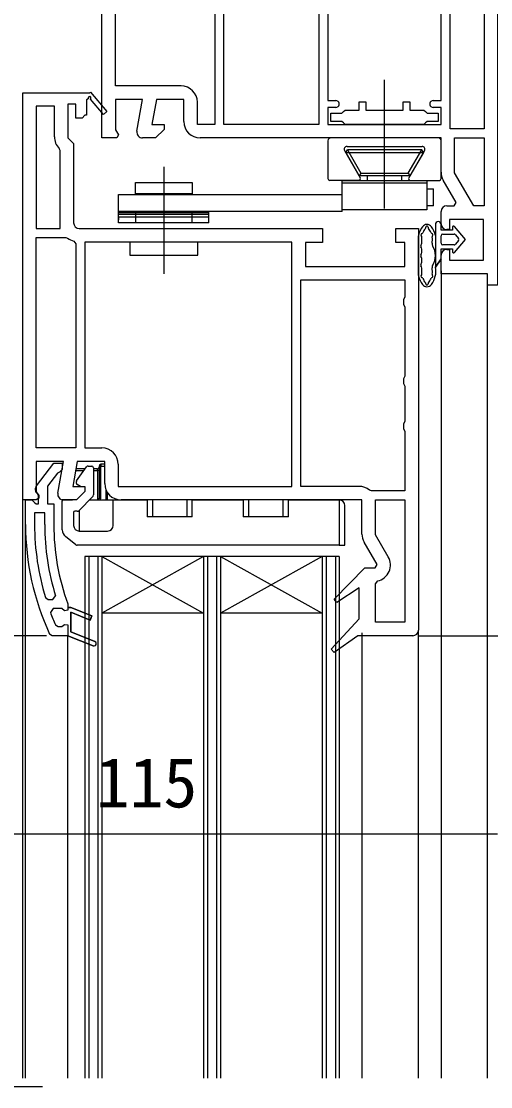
# Model space of a CAD drawing. Units: millimetres, scale not verified. Extents: x -525 to 525, y -783 to 779.
# Drawn here: x -324.3 to -241.2, y 281.6 to 469.9 of the extents above; entities that cross this region are included whole.
import ezdxf
from ezdxf.enums import TextEntityAlignment as Align

# ---------------------------------------------------------------- set-up
doc = ezdxf.new("R2010")
doc.units = ezdxf.units.MM
doc.header["$LTSCALE"] = 4
for name, color, linetype in [('0-2_YKK_11', 7, 'Continuous'), ('0-4_YKK_12', 2, 'Continuous'), ('0-5_YKK_13', 4, 'Continuous'), ('0-7_YKK_D', 6, 'Continuous')]:
    doc.layers.add(name, color=color, linetype=linetype)
doc.styles.add('ＭＳ ゴシック', font='')
doc.styles.get('ＭＳ ゴシック').set_extended_font_data('MS Gothic')

msp = doc.modelspace()

# ---------------------------------------------------------------- linework, layer by layer
at = {"layer": '0-2_YKK_11'}
for p, q in [((-251.4, 455.9), (-250, 455.9)), ((-250, 434.1), (-250, 436.3)), ((-264.5, 387.699), (-274.8, 387.699))]:
    msp.add_line(p, q, dxfattribs=at)
for points in [[(-290, 488.9), (-290, 451.7), (-293.1, 451.7), (-293.1, 455.6)], [(-250, 455.9), (-250, 488.9), (-270, 488.9), (-270, 455.9), (-268.6, 455.9)], [(-240, 487.3), (-240, 423.3), (-241.8, 423.3), (-241.8, 425.3), (-250, 425.3), (-250, 428.6)], [(-303.785, 450.474), (-302.793, 456.1), (-307.6, 456.1), (-307.6, 450.744), (-307.058, 449.876), (-307.377, 449.3), (-310, 449.3), (-310, 476.942), (-354.052, 479.25)], [(-296, 458.5), (-307.6, 458.5), (-307.6, 476.067)], [(-324, 385.299), (-324, 457.299), (-312.134, 457.299), (-312, 457.377), (-309.095, 453.958), (-309.705, 453.44), (-312.016, 456.16)], [(-312.394, 456.225), (-312.7, 456.049), (-312.7, 453.299), (-313, 453.299), (-313.5, 452.799), (-314.6, 452.799), (-314.6, 455.299), (-316, 455.299), (-316, 449.299), (-315, 448.299), (-315, 434.299)], [(-295.5, 452.2), (-295.5, 456.1), (-300.356, 456.1), (-301.132, 451.7), (-299, 451.7), (-299, 450.8), (-300.5, 449.3), (-302.8, 449.3)], [(-321.6, 454.9), (-321.6, 433.3), (-317.4, 433.299), (-317.4, 447.098), (-317.547, 447.452)], [(-318.4, 449.507), (-318.4, 454.899), (-321.6, 454.9)], [(-268.6, 454.7), (-270, 454.7), (-270, 451.7), (-250, 451.7), (-250, 454.7), (-251.4, 454.7)], [(-250, 443.273), (-250, 449.3), (-292.6, 449.3)], [(-249, 437.3), (-247.655, 437.3), (-247.327, 437.867), (-249.611, 441.823)], [(-314, 433.299), (-271, 433.299), (-271, 430.799), (-274, 430.799), (-274, 426.599), (-256.4, 426.599), (-256.4, 430.799), (-258, 430.799), (-258, 433.299), (-254, 433.299), (-254, 362.299)], [(-249, 429.6), (-248.5, 429.6), (-248.5, 427.7), (-242.5, 427.7), (-242.5, 434.9), (-248.5, 434.9), (-248.5, 433.1), (-249, 433.1)], [(-321.6, 394.499), (-321.6, 431.699), (-316.367, 431.699), (-316.064, 431.597)], [(-314.959, 431.037), (-314.6, 430.557), (-314.6, 394.499), (-321.6, 394.499)], [(-276.4, 387.699), (-276.4, 430.899), (-313, 430.899), (-313, 394.499), (-310, 394.499)], [(-274.8, 387.699), (-274.8, 424.199), (-256.4, 424.199), (-256.4, 421.165), (-256.65, 420.732), (-256.65, 419.866), (-256.4, 419.433), (-256.4, 407.165), (-256.65, 406.732), (-256.65, 405.866), (-256.4, 405.433), (-256.4, 399.165), (-256.65, 398.732), (-256.65, 397.866), (-256.4, 397.433), (-256.4, 386.899), (-262.309, 386.899), (-262.631, 387.017)], [(-317.785, 386.473), (-316.793, 392.099), (-321.6, 392.099), (-321.6, 386.743), (-321.176, 386.064), (-321.142, 385.599), (-321.6, 385.299), (-322.5, 385.299), (-324, 385.299)], [(-321.587, 387.817), (-318.475, 391.8), (-317, 391.8), (-317, 390.699), (-317.475, 390.199), (-317.845, 390.008), (-319.6, 387.761), (-319.6, 384.6), (-318.5, 384.6), (-318.5, 380.933)], [(-309.5, 388.199), (-309.5, 392.099), (-314.356, 392.099), (-315.132, 387.699), (-313, 387.699), (-313, 386.799), (-314.5, 385.299), (-316.8, 385.299)], [(-307.1, 391.599), (-307.1, 387.699), (-276.4, 387.699)], [(-323.5, 380.933), (-323.5, 385.3), (-322.4, 385.3), (-321.904, 384.862), (-321.606, 384.6), (-321.2, 384.6), (-321.2, 386), (-321.4, 386.4)], [(-264, 379.273), (-264, 385.299), (-306.6, 385.299)], [(-256.4, 385.299), (-256.4, 363.699), (-261.6, 363.699), (-261.6, 370.487), (-261.213, 370.974)], [(-259.355, 375.249), (-261.6, 379.139), (-261.6, 385.299), (-256.4, 385.299)], [(-320.1, 380.933), (-320.1, 383), (-321.9, 383), (-321.9, 380.933)], [(-255, 361.299), (-264.71, 361.299), (-268.905, 358.348), (-269.423, 358.939), (-264.5, 364.299), (-264.5, 369.765), (-268.412, 367.144), (-268.916, 367.749), (-263.513, 373.299), (-261.655, 373.299), (-261.327, 373.866), (-263.611, 377.823)], [(-319.991, 368.055), (-319.513, 367.7), (-318.676, 367.7), (-318.199, 368.348)], [(-311.252, 360.272), (-315.5, 361.962), (-315.5, 365.439), (-312.048, 364.065), (-311.752, 364.809), (-315.5, 366.3), (-316, 366.3), (-316, 365.8), (-316.59, 365.725), (-317.075, 366.1), (-317.1, 366.1), (-318.635, 366.1), (-319.104, 365.425)], [(-316.03, 366.917), (-316, 366.746), (-316, 366.3), (-315.5, 366.3), (-311.752, 364.809), (-312.048, 364.065), (-315.5, 365.439), (-315.5, 361.962), (-311.252, 360.272)], [(-318.205, 363.2), (-317.747, 362.9), (-317.075, 362.9), (-316.59, 363.275), (-316, 363.2), (-316, 361.3), (-311.548, 359.528), (-316, 361.3), (-318.782, 361.3), (-319.236, 361.59)]]:
    msp.add_lwpolyline(points, dxfattribs=at)
for points in [[(-271.6, 488.9), (-271.6, 451.7), (-288.4, 451.7), (-288.4, 488.9)], [(-248.4, 450.9), (-248.4, 488.9), (-242.4, 488.9), (-242.4, 450.9)], [(-253.042, 451.7), (-266.958, 451.7), (-267.254, 451.95), (-267.55, 452.2), (-269.5, 452.2), (-269.5, 453.7), (-267.55, 453.7), (-267.254, 453.95), (-266.958, 454.2), (-264.5, 454.2), (-264.5, 455.7), (-263.3, 455.7), (-263.3, 454.2), (-256.7, 454.2), (-256.7, 455.7), (-255.5, 455.7), (-255.5, 454.2), (-253.042, 454.2), (-252.746, 453.95), (-252.45, 453.7), (-250.5, 453.7), (-250.5, 452.2), (-252.45, 452.2), (-252.746, 451.95)], [(-242.4, 449.3), (-242.4, 437.3), (-244.229, 437.3), (-247.6, 443.139), (-247.6, 449.3)]]:
    msp.add_lwpolyline(points, close=True, dxfattribs=at)
for centre, radius, start, end in [((-296, 455.6), 2.9, 0.00001, 89.99999), ((-312.178, 456.35), 0.25, 310.35704, 210.00003), ((-268.6, 455.3), 0.6, 269.99999, 90.00001), ((-251.4, 455.3), 0.6, 89.99999, 270.00001), ((-292.6, 452.2), 2.9, 180.00001, 269.99999), ((-302.8, 450.3), 1, 170.00002, 270), ((-315.5, 449.507), 2.9, 180.00001, 225.09912), ((-247.1, 443.273), 2.9, 179.99998, 209.99999), ((-249, 436.3), 1, 90.00001, 179.99999), ((-314, 434.299), 1, 180.00001, 269.99999), ((-249, 434.1), 1, 180.00001, 269.99999), ((-314, 434.299), 3.4, 232.62992, 253.6173), ((-249, 428.6), 1, 90.00001, 179.99999), ((-310, 391.599), 2.9, 0.00001, 89.99999), ((-306.6, 388.199), 2.9, 180.00001, 269.99999), ((-320.8, 387.2), 1, 141.91328, 233.13011), ((-316.8, 386.299), 1, 170.00002, 270), ((-264.5, 384.799), 2.9, 49.88082, 90.00002), ((-277.5, 380.933), 46, 180.00001, 204.86598), ((-277.5, 380.933), 44.4, 179.99999, 196.86019), ((-277.5, 380.933), 42.6, 179.99999, 197.18277), ((-277.5, 380.933), 41, 179.99999, 199.98888), ((-261.1, 379.273), 2.9, 179.99998, 209.99999), ((-261.866, 373.799), 2.9, 283.0206, 30.00002), ((-277.5, 380.933), 44.4, 200.44221, 203.53922), ((-255, 362.299), 1, 270.00001, 359.99999), ((-311.4, 359.9), 0.4, 248.30059, 68.30061), ((-311.4, 359.9), 0.4, 248.30059, 68.30061)]:
    msp.add_arc(centre, radius, start, end, dxfattribs=at)
at = {"layer": '0-4_YKK_12'}
for p, q in [((-250, 425.8), (-250, 283.07)), ((-241.8, 283.07), (-241.8, 423.8)), ((-324.003, 283.07), (-324, 385.799)), ((-323.505, 283.07), (-323.505, 385.299)), ((-313.002, 375.3), (-313.002, 283.07)), ((-268.002, 375.299), (-313.002, 375.3)), ((-312.302, 375.3), (-312.302, 283.07)), ((-310.702, 375.299), (-310.702, 283.07)), ((-310.002, 375.299), (-310.002, 283.07)), ((-292.002, 375.299), (-310.002, 365.299)), ((-310.002, 375.299), (-292.002, 365.299)), ((-292.002, 375.299), (-292.002, 283.07)), ((-291.302, 375.299), (-291.302, 283.07)), ((-289.702, 375.299), (-289.702, 283.07)), ((-289.002, 375.299), (-289.002, 283.07)), ((-271.002, 375.299), (-289.002, 365.299)), ((-289.002, 375.299), (-271.002, 365.299)), ((-271.002, 375.299), (-271.002, 283.07)), ((-270.302, 375.299), (-270.302, 283.07)), ((-268.702, 375.299), (-268.702, 283.07)), ((-268.002, 375.299), (-268.002, 283.07)), ((-292.002, 365.299), (-310.002, 365.299)), ((-271.002, 365.299), (-289.002, 365.299)), ((-264, 361.799), (-264, 283.07)), ((-254, 283.07), (-254, 362.299)), ((-316, 283.07), (-316, 361.3)), ((-320.486, 281.57), (-355.107, 281.57))]:
    msp.add_line(p, q, dxfattribs=at)
at = {"layer": '0-5_YKK_13'}
for p, q in [((-260, 436.84), (-260, 459.559)), ((-270, 448.8), (-270, 442.1)), ((-250, 442.1), (-250, 448.8)), ((-267.067, 447.05), (-264.296, 442.25)), ((-266.865, 446.7), (-266.576, 447.2)), ((-266.865, 446.7), (-253.135, 446.7)), ((-266.865, 446.7), (-264.498, 442.6)), ((-266.634, 447.8), (-253.366, 447.8)), ((-266.576, 447.2), (-264.209, 443.1)), ((-253.424, 447.2), (-266.576, 447.2)), ((-255.791, 443.1), (-253.424, 447.2)), ((-252.933, 447.05), (-255.704, 442.25)), ((-253.135, 446.7), (-255.502, 442.6)), ((-253.135, 446.7), (-253.424, 447.2)), ((-299.05, 444.182), (-299.05, 425.255)), ((-264.209, 443.1), (-264.498, 442.6)), ((-264.209, 443.1), (-255.791, 443.1)), ((-255.791, 443.1), (-255.502, 442.6)), ((-304.05, 441.4), (-294.05, 441.4)), ((-304.05, 439.4), (-304.05, 441.4)), ((-294.05, 441.4), (-294.05, 439.4)), ((-264.556, 441.8), (-269.7, 441.8)), ((-267.5, 436.3), (-267.5, 441.8)), ((-252.5, 441.3), (-267.5, 441.3)), ((-255.502, 442.6), (-264.498, 442.6)), ((-263, 441.9), (-263, 442.6)), ((-257, 442.6), (-257, 441.9)), ((-255.445, 441.8), (-250.3, 441.8)), ((-307.05, 439.3), (-267.5, 439.3)), ((-294.05, 439.4), (-304.05, 439.4)), ((-303.05, 439.4), (-303.05, 439.3)), ((-295.05, 439.4), (-295.05, 439.3)), ((-252.5, 440.3), (-251.36, 440.3)), ((-251.36, 437.3), (-251.36, 440.3)), ((-251.36, 437.3), (-252.401, 437.3)), ((-267.5, 436.3), (-307.05, 436.3)), ((-307.05, 436.1), (-291.05, 436.1)), ((-307.05, 435.8), (-291.05, 435.8)), ((-304.05, 436.1), (-304.05, 434.3)), ((-294.05, 434.3), (-294.05, 436.1)), ((-291.05, 434.3), (-291.05, 436.3)), ((-251, 434.001), (-251, 426.451)), ((-250, 433), (-250, 434)), ((-248, 433.498), (-248, 433)), ((-245.7, 431.35), (-247.644, 433.629)), ((-254, 425.009), (-254, 431.991)), ((-253.4, 430.709), (-253.4, 431.712)), ((-248, 433), (-250, 433)), ((-250, 430.7), (-250, 432)), ((-249.7, 432.3), (-247.7, 432.3)), ((-247.644, 429.071), (-245.7, 431.35)), ((-247.472, 432.195), (-246.918, 431.545)), ((-253.4, 429.029), (-253.4, 429.651)), ((-250, 429.7), (-248, 429.7)), ((-250, 427.9), (-250, 429.7)), ((-247.7, 430.4), (-249.7, 430.4)), ((-248, 429.7), (-248, 429.202)), ((-246.918, 431.155), (-247.472, 430.505)), ((-253.4, 427.349), (-253.4, 427.971)), ((-253.4, 425.288), (-253.4, 426.291)), ((-314.636, 390.499), (-313.168, 390.499)), ((-312.958, 390.799), (-314.583, 390.799)), ((-314.462, 388.651), (-312.697, 391.172)), ((-312.451, 391.299), (-311.798, 391.299)), ((-311.498, 390.999), (-311.498, 386.178)), ((-310.798, 390.799), (-311.498, 390.799)), ((-311.498, 390.499), (-310.798, 390.499)), ((-310.798, 390.499), (-310.798, 390.799)), ((-310.498, 391.299), (-310.498, 385.599)), ((-310.198, 391.299), (-310.498, 391.299)), ((-309.498, 391.599), (-310.198, 391.599)), ((-310.198, 385.599), (-310.198, 391.299)), ((-314.498, 388.215), (-314.498, 388.536)), ((-313.805, 387.699), (-314.398, 388.042)), ((-309.298, 387.141), (-309.298, 385.299)), ((-308.998, 385.299), (-308.998, 386.572)), ((-316.998, 385.32), (-316.998, 385.299)), ((-316.798, 385.299), (-316.998, 385.299)), ((-316.998, 380.02), (-316.998, 385.099)), ((-316.798, 385.299), (-315.205, 385.299)), ((-311.645, 385.825), (-314.023, 383.446)), ((-312.17, 385.299), (-307.998, 385.299)), ((-310.498, 385.599), (-310.198, 385.599)), ((-307.998, 385.299), (-301.998, 385.299)), ((-307.998, 380.799), (-307.998, 385.299)), ((-301.998, 385.299), (-301.998, 382.299)), ((-294.998, 385.299), (-294.998, 382.299)), ((-293.998, 385.299), (-294.998, 385.299)), ((-293.998, 385.299), (-284.998, 385.299)), ((-293.998, 382.299), (-293.998, 385.299)), ((-284.998, 385.299), (-284.998, 382.299)), ((-277.998, 385.299), (-277.998, 382.299)), ((-276.998, 385.299), (-277.998, 385.299)), ((-276.998, 385.299), (-267.998, 385.299)), ((-276.998, 382.299), (-276.998, 385.299)), ((-267.998, 385.299), (-267.998, 377.299)), ((-266.998, 377.299), (-266.998, 384.299)), ((-314.998, 383.099), (-314.998, 380.799)), ((-314.377, 383.299), (-314.798, 383.299)), ((-313.998, 383.471), (-313.998, 379.799)), ((-293.998, 382.299), (-301.998, 382.299)), ((-276.998, 382.299), (-284.998, 382.299)), ((-314.58, 377.365), (-316.435, 378.849)), ((-313.998, 379.799), (-308.998, 379.799)), ((-267.998, 377.299), (-314.393, 377.299)), ((-267.998, 377.299), (-266.998, 377.299))]:
    msp.add_line(p, q, dxfattribs=at)
for points in [[(-267.5, 441.8), (-252.5, 441.8), (-252.5, 436.6), (-267.5, 436.6)], [(-291.05, 434.3), (-307.05, 434.3), (-307.05, 439.3)], [(-291.05, 434.8), (-291.05, 435.3), (-307.05, 435.3), (-307.05, 434.8)], [(-251, 426.451), (-250, 427.9), (-251, 426.451)], [(-310.498, 390.499), (-310.798, 390.499), (-310.798, 385.299)], [(-310.198, 391.599), (-310.198, 391.299), (-309.498, 391.299)], [(-300.998, 382.299), (-300.998, 385.299), (-301.998, 385.299)], [(-283.998, 382.299), (-283.998, 385.299), (-284.998, 385.299)]]:
    msp.add_lwpolyline(points, dxfattribs=at)
msp.add_lwpolyline([(-305.05, 428.599), (-293.05, 428.599), (-293.05, 430.899), (-305.05, 430.899)], close=True, dxfattribs=at)
for centre, radius, start, end in [((-269.5, 448.8), 0.5, 90, 180), ((-250.5, 448.8), 0.5, 0, 90), ((-266.634, 447.3), 0.5, 90, 210), ((-253.366, 447.3), 0.5, 330, 90), ((-269.7, 442.1), 0.3, 180, 270), ((-264.556, 442.1), 0.3, 270, 30), ((-255.445, 442.1), 0.3, 150, 270), ((-250.3, 442.1), 0.3, 270, 0), ((-250.275, 431.301), 3.8, 142.61723, 167.56012), ((-252.5, 433.001), 1, 37.38277, 142.61723), ((-250.275, 431.301), 3.2, 141.12634, 157.1967), ((-253, 433.498), 0.3, 321.12634, 0.38612), ((-252.5, 433.501), 0.2, 359.61393, 180.38612), ((-252, 433.498), 0.3, 179.61393, 218.87367), ((-254.725, 431.301), 3.2, 22.8033, 38.87367), ((-254.725, 431.301), 3.8, 11.41207, 37.38277), ((-250.5, 434.001), 0.5, 0.11462, 179.88538), ((-250.5, 434), 0.5, 0.00002, 0.11467), ((-247.798, 433.498), 0.202, 40.46381, 180), ((-253.4, 431.991), 0.6, 167.56012, 180), ((-253.352, 432.181), 0.2, 107.41595, 215.89399), ((-254, 431.712), 0.6, 0, 35.89399), ((-253.502, 432.658), 0.3, 287.41595, 337.1967), ((-251.498, 432.658), 0.3, 202.8033, 252.58405), ((-251.648, 432.181), 0.2, 319.31808, 72.58405), ((-254.725, 431.301), 3.2, 348.58793, 9.09882), ((-251.269, 431.855), 0.3, 139.31808, 189.09882), ((-249.7, 432), 0.3, 90, 180), ((-247.7, 432), 0.3, 40.46381, 90), ((-247.146, 431.35), 0.3, 319.53619, 40.46381), ((-253.4, 430.18), 0.2, 138.59038, 221.40962), ((-254, 430.709), 0.6, 318.59038, 0), ((-254, 429.651), 0.6, 0, 41.40962), ((-251, 430.549), 0.6, 168.58793, 212.63687), ((-254.2, 428.5), 3.2, 327.36313, 32.63687), ((-249.7, 430.7), 0.3, 180, 270), ((-247.7, 430.7), 0.3, 270, 319.53619), ((-253.4, 428.5), 0.2, 138.59038, 221.40962), ((-254, 429.029), 0.6, 318.59038, 0), ((-254, 427.971), 0.6, 0, 41.40962), ((-247.798, 429.202), 0.202, 180.00003, 319.53622), ((-253.4, 426.82), 0.2, 138.59038, 221.40962), ((-254, 427.349), 0.6, 318.59038, 0), ((-254, 426.291), 0.6, 0, 41.40962), ((-254.725, 425.699), 3.8, 322.61723, 11.41207), ((-251, 426.451), 0.6, 147.36313, 191.41207), ((-254.725, 425.699), 3.2, 350.90118, 11.41207), ((-253.4, 425.009), 0.6, 180, 192.43989), ((-250.275, 425.699), 3.8, 192.43989, 217.38277), ((-253.352, 424.819), 0.2, 144.106, 252.58405), ((-254, 425.288), 0.6, 324.106, 0), ((-253.502, 424.342), 0.3, 22.8033, 72.58405), ((-250.275, 425.699), 3.2, 202.8033, 218.87367), ((-254.725, 425.699), 3.2, 321.12633, 337.1967), ((-251.498, 424.342), 0.3, 107.41595, 157.1967), ((-251.648, 424.819), 0.2, 287.41595, 40.68193), ((-251.269, 425.145), 0.3, 170.90118, 220.68193), ((-252.5, 423.999), 1, 217.38277, 322.61723), ((-253, 423.502), 0.3, 359.61392, 38.87367), ((-252.5, 423.499), 0.2, 179.61392, 0.38608), ((-252, 423.502), 0.3, 141.12633, 180.38608), ((-312.451, 390.999), 0.3, 90, 145), ((-311.798, 390.999), 0.3, 0, 90), ((-310.798, 391.099), 0.3, 270, 0), ((-310.198, 391.299), 0.3, 90, 180), ((-314.298, 388.536), 0.2, 145, 180), ((-314.298, 388.215), 0.2, 180, 240), ((-311.998, 386.178), 0.5, 315, 0), ((-316.798, 385.099), 0.2, 90, 180), ((-310.798, 385.599), 0.3, 270, 0), ((-310.798, 385.599), 0.6, 330, 0), ((-267.998, 384.299), 1, 0, 90), ((-314.798, 383.099), 0.2, 90, 180), ((-314.377, 383.799), 0.5, 270, 315), ((-313.998, 380.799), 1, 180, 270), ((-308.998, 380.799), 1, 270, 0), ((-315.498, 380.02), 1.5, 180, 231.34019), ((-314.393, 377.599), 0.3, 231.34019, 270)]:
    msp.add_arc(centre, radius, start, end, dxfattribs=at)
at = {"layer": '0-7_YKK_D'}
for p, q in [((-319.782, 361.3), (-376, 361.3)), ((-254, 361.299), (-38, 361.299)), ((-355.005, 326.299), (-240, 326.299))]:
    msp.add_line(p, q, dxfattribs=at)

# ---------------------------------------------------------------- texts
at = {"layer": '0-7_YKK_D', "style": 'ＭＳ ゴシック'}
msp.add_text('115', height=8.798, dxfattribs=at).set_placement((-311.07, 328.299), align=Align.BOTTOM_LEFT)

doc.saveas('drawing.dxf')
